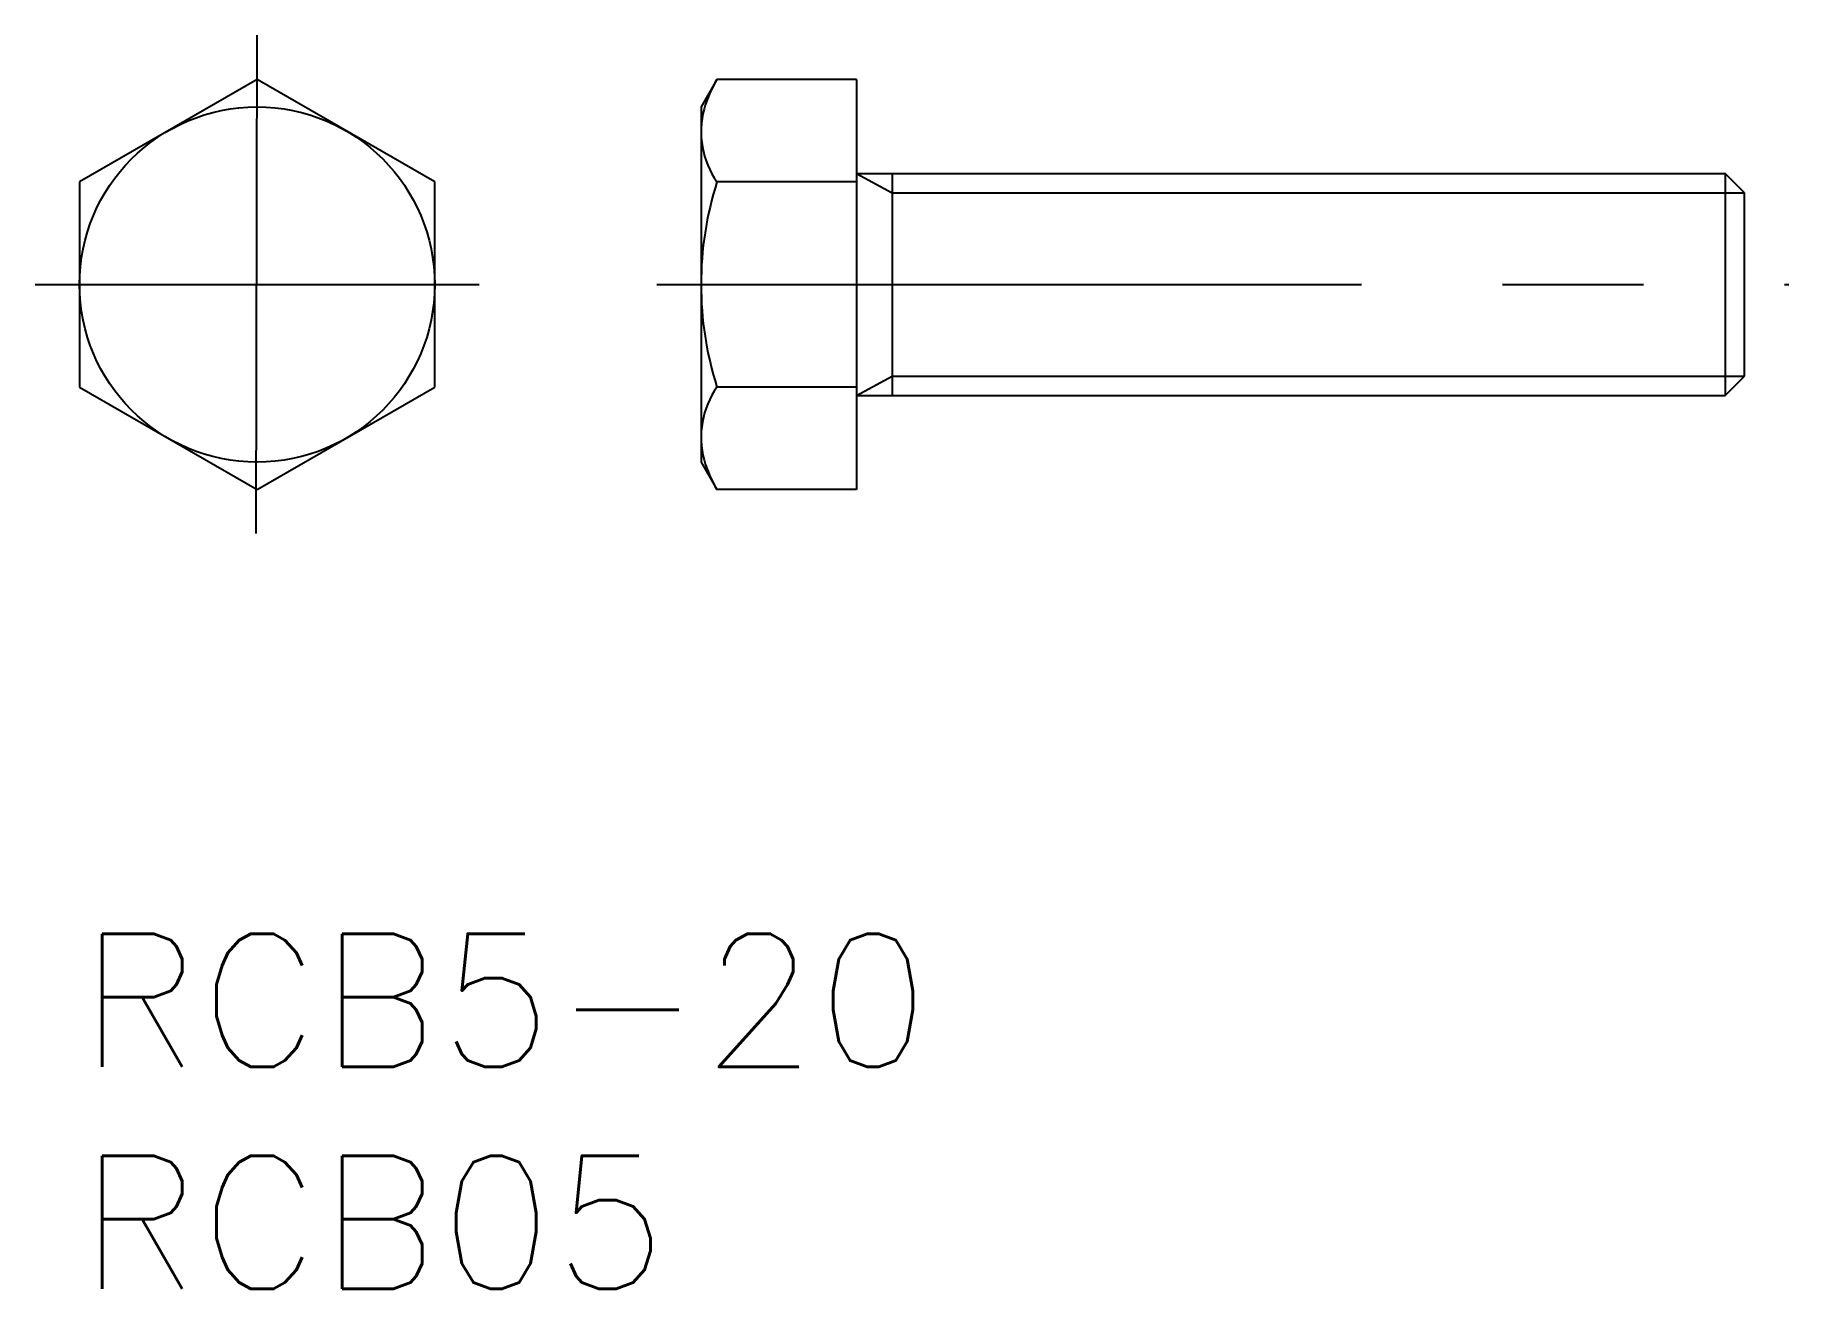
# Model space of a CAD drawing. Extents: x -1 to 38.5, y -8 to 20.2.
import ezdxf

# ---------------------------------------------------------------- set-up
doc = ezdxf.new("R2010")
doc.units = 0
doc.header["$LTSCALE"] = 0.5
doc.linetypes.add('CENTER', pattern=[50.8, 31.75, -6.35, 6.35, -6.35])
for name, color, linetype in [('MSM_CENTER', 1, 'CENTER'), ('MSM_CONTINUOUS', 7, 'CONTINUOUS'), ('MSM_NARROW', 5, 'CONTINUOUS'), ('MSM_PART_NUMBER', 7, 'CONTINUOUS')]:
    doc.layers.add(name, color=color, linetype=linetype)
doc.styles.get("Standard").update_dxf_attribs({"font": 'txt.shx', "height": 3, "bigfont": 'bigfont.shx'})

# ---------------------------------------------------------------- blocks, each defined once
blk = doc.blocks.new('*U7')
at = {"layer": 'MSM_PART_NUMBER'}
blk.add_text('RCB5-20', height=3, dxfattribs=at).set_placement((0, -3))
blk = doc.blocks.new('*U8')
at = {"layer": 'MSM_PART_NUMBER'}
blk.add_text('RCB05', height=3, dxfattribs=at).set_placement((0, -8))

msp = doc.modelspace()

# ---------------------------------------------------------------- linework, layer by layer
at = {"layer": 'MSM_CENTER'}
for p, q in [((3.98, 9.01), (4.004, 20.236)), ((-1, 14.619), (9, 14.619)), ((13, 14.619), (38.5, 14.619))]:
    msp.add_line(p, q, dxfattribs=at)
at = {"layer": 'MSM_CONTINUOUS'}
for p, q in [((4, 19.238), (0, 16.928)), ((8, 16.928), (4, 19.238)), ((14.357, 19.238), (14, 18.619)), ((17.5, 19.238), (14.357, 19.238)), ((17.5, 19.238), (17.5, 10)), ((14, 18.619), (14, 10.619)), ((17.5, 17.119), (37.067, 17.119)), ((18.3, 17.119), (18.3, 12.119)), ((37.5, 16.686), (37.067, 17.119)), ((37.067, 17.119), (37.067, 12.119)), ((0, 16.928), (0, 12.309)), ((8, 12.309), (8, 16.928)), ((17.5, 16.928), (14.357, 16.928)), ((37.5, 12.552), (37.5, 16.686)), ((0, 12.309), (4, 10)), ((4, 10), (8, 12.309)), ((17.5, 12.309), (14.357, 12.309)), ((37.067, 12.119), (37.5, 12.552)), ((17.5, 12.119), (37.067, 12.119)), ((14, 10.619), (14.357, 10)), ((17.5, 10), (14.357, 10))]:
    msp.add_line(p, q, dxfattribs=at)
msp.add_circle((4, 14.619), 4, dxfattribs=at)
for centre, radius, start, end in [((16.863, 17.753), 2.912, 149.3629, 163.7534), ((15.966, 18.059), 1.966, 164.979, 215.0913), ((21.643, 14.619), 7.643, 162.412, 197.588), ((15.966, 11.179), 1.966, 144.9087, 195.021), ((16.863, 11.484), 2.912, 196.2466, 210.6371)]:
    msp.add_arc(centre, radius, start, end, dxfattribs=at)
at = {"layer": 'MSM_NARROW'}
for p, q in [((17.5, 17.119), (18.3, 16.686)), ((18.3, 16.686), (37.5, 16.686)), ((17.5, 12.119), (18.3, 12.552)), ((18.3, 12.552), (37.5, 12.552))]:
    msp.add_line(p, q, dxfattribs=at)

# ---------------------------------------------------------------- block references
at = {"layer": 'MSM_CONTINUOUS'}
for name in ['*U7', '*U8']:
    msp.add_blockref(name, (0, 0), dxfattribs=at)

doc.saveas('drawing.dxf')
